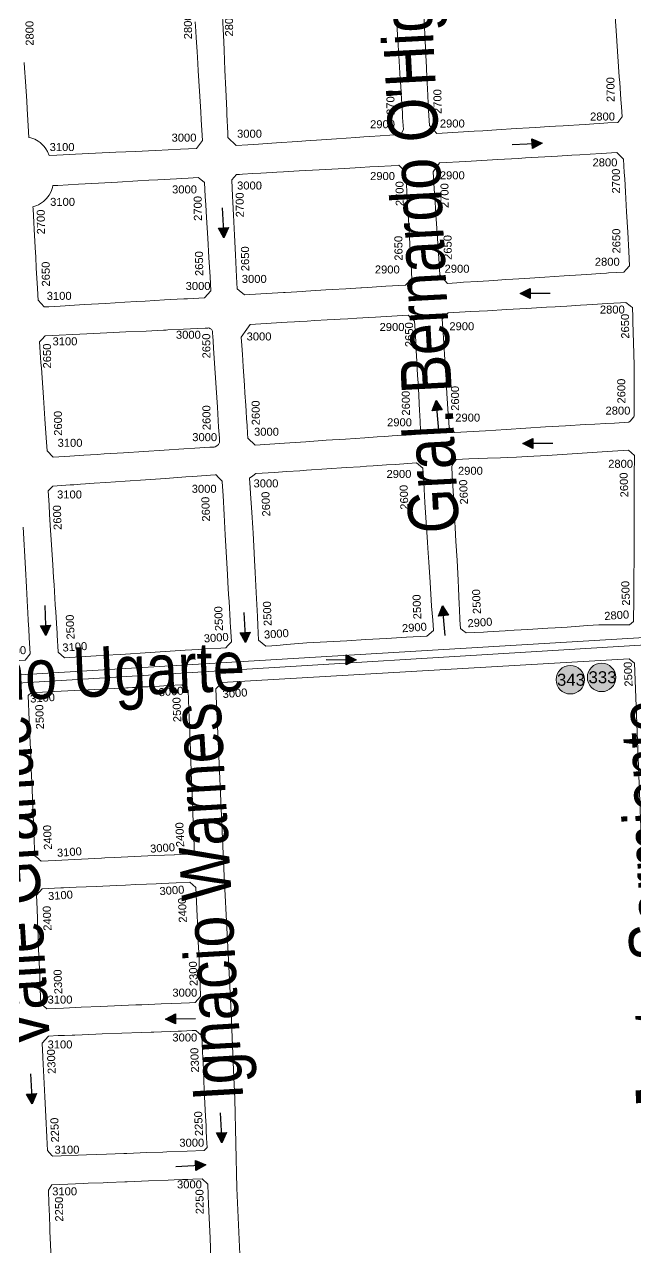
# Model space of a CAD drawing. Header units: millimetres. Extents: x 11558 to 23675, y 49449 to 61482.
# Drawn here: x 17943 to 18249, y 56063 to 56675 of the extents above; entities that cross this region are included whole.
import ezdxf

# ---------------------------------------------------------------- set-up
doc = ezdxf.new("R2010")
doc.units = ezdxf.units.MM
for name, color, linetype in [('0. plano base - nombres calles', 22, 'Continuous'), ('0. Plano Base - PLANO', 254, 'Continuous'), ('0. Plano base - sentido calles', 253, 'Continuous'), ('7. puesta en valor CC la lucila', 212, 'Continuous'), ('Linea 343 IDA', 55, 'Continuous'), ('Linea 343 REGRESO', 125, 'Continuous'), ('numeración', 7, 'Continuous')]:
    doc.layers.add(name, color=color, linetype=linetype)
doc.layers.add('Linea 707 - ex333 -', color=7, linetype='Continuous', true_color=0x616161)
doc.layers.get('7. puesta en valor CC la lucila').off()
doc.styles.get("Standard").update_dxf_attribs({"font": 'arial.ttf'})

# ---------------------------------------------------------------- blocks, each defined once
blk = doc.blocks.new('MANZANAS')
at = {"layer": '0. Plano Base - PLANO', "color": 0, "linetype": 'Continuous', "lineweight": 5}
for points in [[(5637211.96, 6179854.22), (5637217.12, 6179845.8), (5637222.51, 6179837.01), (5637227.88, 6179828.26), (5637229.38, 6179825.82), (5637233.84, 6179818.54), (5637235.72, 6179815.48), (5637238.37, 6179811.15), (5637238.33, 6179810.93), (5637237.69, 6179807.7), (5637233.44, 6179805.14), (5637229.92, 6179803.03), (5637227.47, 6179801.55), (5637223.67, 6179799.27), (5637221.19, 6179797.78), (5637216.34, 6179794.87), (5637214.28, 6179793.62), (5637211.02, 6179791.67), (5637208.29, 6179790.03), (5637202.43, 6179786.51), (5637199.74, 6179784.89), (5637194.16, 6179781.54), (5637185.63, 6179776.41), (5637179.84, 6179772.93), (5637176, 6179770.63), (5637160.1, 6179761.07), (5637155.78, 6179762.61), (5637154.88, 6179762.93), (5637152.38, 6179767.2), (5637151.09, 6179769.4), (5637145.5, 6179778.96), (5637142.83, 6179783.51), (5637140.19, 6179788.02), (5637137.1, 6179793.3), (5637135.15, 6179796.64), (5637131.84, 6179802.29), (5637130, 6179805.43), (5637125.8, 6179812.6)], [(5637115.81, 6179802.53), (5637121.16, 6179793.62), (5637126.61, 6179784.55), (5637131.29, 6179776.75), (5637133.07, 6179773.79), (5637136.46, 6179768.15), (5637140, 6179762.25), (5637141.2, 6179760.25), (5637144.3, 6179755.09), (5637144.32, 6179752.38), (5637139.62, 6179749.52), (5637135.51, 6179747.03), (5637131.03, 6179744.3), (5637128.43, 6179742.72), (5637124.98, 6179740.62), (5637116.71, 6179735.59), (5637108.25, 6179730.44), (5637105.53, 6179728.79), (5637100.11, 6179725.5), (5637091.1, 6179720.01), (5637081.44, 6179714.14), (5637078.87, 6179712.58), (5637073.88, 6179709.55), (5637068.33, 6179711.16), (5637068.17, 6179711.44), (5637067.22, 6179713.09), (5637062.55, 6179721.17), (5637061.55, 6179722.91), (5637056.32, 6179731.97), (5637051.48, 6179740.36), (5637046.44, 6179749.09), (5637044.37, 6179752.68), (5637041.21, 6179758.14), (5637037.89, 6179763.89)], [(5637027.15, 6179755.03), (5637029.63, 6179750.9), (5637031.3, 6179748.12), (5637034.84, 6179742.22), (5637037.96, 6179737.02), (5637039.83, 6179733.9), (5637045.09, 6179725.14), (5637050.36, 6179716.37), (5637052.44, 6179712.91), (5637057.82, 6179703.95), (5637056.93, 6179699.04), (5637049.99, 6179695.02), (5637039.35, 6179688.85), (5637036.11, 6179686.97), (5637030.68, 6179683.82), (5637021.99, 6179678.78), (5637013.19, 6179673.68), (5637004.56, 6179668.68), (5637002.01, 6179667.19), (5636996.54, 6179664.02), (5636993.14, 6179662.05), (5636991.6, 6179663.36), (5636990.22, 6179664.22), (5636988.96, 6179664.85), (5636988.01, 6179665.21), (5636986.24, 6179665.67), (5636985.05, 6179665.85), (5636983.03, 6179665.89), (5636981.02, 6179665.63), (5636980.04, 6179665.39), (5636977.05, 6179670.38), (5636972.64, 6179677.71), (5636970.72, 6179680.91), (5636965.62, 6179689.4), (5636962.23, 6179695.04), (5636960.72, 6179697.56)], [(5637067.35, 6179491.15), (5637077.9, 6179473.31), (5637082.64, 6179465.28), (5637087.74, 6179456.65), (5637089.12, 6179454.32), (5637091.13, 6179450.92), (5637093.37, 6179447.12), (5637095.43, 6179443.64), (5637099.63, 6179436.53), (5637098.91, 6179432.5), (5637089.94, 6179427.19)], [(5637248.37, 6179172.87), (5637244.89, 6179179.01), (5637241.5, 6179184.97), (5637239.91, 6179187.77), (5637238.45, 6179190.34), (5637237.99, 6179191.15), (5637236.02, 6179194.61), (5637234.65, 6179197.03), (5637231.39, 6179202.77), (5637231.65, 6179206.02), (5637238.54, 6179209.95), (5637245.23, 6179213.77), (5637247.39, 6179214.99), (5637253.92, 6179218.72), (5637255.97, 6179219.89), (5637263.36, 6179224.1), (5637264.42, 6179224.7), (5637273.6, 6179229.94), (5637282.09, 6179234.78), (5637284.79, 6179236.32), (5637288.45, 6179238.41), (5637290.77, 6179239.73), (5637292.9, 6179240.94), (5637296.86, 6179243.2), (5637297.53, 6179243.01), (5637299.93, 6179242.34), (5637300.61, 6179242.14), (5637303.25, 6179237.57), (5637303.42, 6179237.27), (5637305.57, 6179233.53), (5637309.11, 6179227.38), (5637314.03, 6179218.82), (5637319.06, 6179210.09)]]:
    blk.add_lwpolyline(points, dxfattribs=at)
for points in [[(5637203.25, 6179699.44), (5637199.33, 6179697.07), (5637193.9, 6179699.09), (5637191, 6179703.88), (5637185.76, 6179712.54), (5637180.63, 6179721.01), (5637178.43, 6179724.65), (5637176.37, 6179728.05), (5637175.34, 6179729.74), (5637170.24, 6179738.18), (5637167.22, 6179743.16), (5637167.71, 6179746.4), (5637167.77, 6179746.78), (5637168.06, 6179748.67), (5637179.36, 6179755.4), (5637183.85, 6179758.08), (5637193.07, 6179763.57), (5637201.8, 6179768.77), (5637204.97, 6179770.66), (5637210.37, 6179773.87), (5637213.31, 6179775.62), (5637218.72, 6179778.84), (5637224.89, 6179782.52), (5637228.41, 6179784.61), (5637232.83, 6179787.24), (5637237.53, 6179790.05), (5637244.26, 6179794.05), (5637248.76, 6179792.68), (5637252.17, 6179786.93), (5637253.75, 6179784.27), (5637257.11, 6179778.6), (5637262.21, 6179770.02), (5637267.39, 6179761.29), (5637272.37, 6179752.88), (5637275.99, 6179746.79), (5637275.31, 6179744.29), (5637274.88, 6179742.7), (5637268.33, 6179738.75), (5637267.39, 6179738.18), (5637264.81, 6179736.62), (5637259.06, 6179733.15), (5637249.32, 6179727.27), (5637241.06, 6179722.27), (5637232.41, 6179717.05), (5637227.28, 6179713.96), (5637224.3, 6179712.15), (5637219.19, 6179709.07), (5637217.03, 6179707.76), (5637214.53, 6179706.25), (5637212.36, 6179704.94), (5637206.2, 6179701.22)], [(5637119.03, 6179649.39), (5637111.89, 6179645.11), (5637108.59, 6179645.84), (5637107.37, 6179646.11), (5637104.28, 6179651.38), (5637098.74, 6179660.86), (5637093.76, 6179669.37), (5637088.69, 6179678.03), (5637085.39, 6179683.67), (5637083.87, 6179686.26), (5637079.76, 6179693.29), (5637080.66, 6179696.71), (5637081.93, 6179697.46), (5637083.31, 6179698.28), (5637087.68, 6179700.88), (5637091.13, 6179702.93), (5637093.64, 6179704.42), (5637096.29, 6179705.99), (5637097.99, 6179707), (5637100.91, 6179708.74), (5637107.65, 6179712.75), (5637116.22, 6179717.84), (5637124.43, 6179722.72), (5637127.24, 6179724.38), (5637133.9, 6179728.34), (5637137.97, 6179730.76), (5637141.58, 6179732.91), (5637147.2, 6179736.25), (5637150.57, 6179738.24), (5637155.01, 6179736.94), (5637158.35, 6179731.31), (5637160.06, 6179728.45), (5637163.58, 6179722.53), (5637168.64, 6179714.02), (5637170.77, 6179710.43), (5637171.53, 6179709.17), (5637173.79, 6179705.36), (5637175.07, 6179703.2), (5637177.08, 6179699.83), (5637178.86, 6179696.84), (5637182.51, 6179690.69), (5637181.63, 6179688.23), (5637181.41, 6179687.61), (5637181.04, 6179686.58), (5637172.57, 6179681.5), (5637170.63, 6179680.34), (5637164.8, 6179676.84), (5637162.14, 6179675.25), (5637162.07, 6179675.2), (5637161.84, 6179675.06), (5637155.53, 6179671.28), (5637149.66, 6179667.76), (5637146.82, 6179666.06), (5637138.32, 6179660.96), (5637137.06, 6179660.2), (5637129.42, 6179655.62), (5637128.73, 6179655.2)], [(5637250.1, 6179640.42), (5637236.86, 6179632.47), (5637233.24, 6179633.49), (5637230.54, 6179637.97), (5637229.73, 6179639.32), (5637224.42, 6179648.13), (5637219.34, 6179656.56), (5637218.86, 6179657.36), (5637214.27, 6179664.98), (5637208.77, 6179674.1), (5637205.24, 6179679.96), (5637206.37, 6179684.07), (5637216.15, 6179689.87), (5637223.37, 6179694.16), (5637231.47, 6179698.96), (5637240.11, 6179704.08), (5637248.7, 6179709.23), (5637252.39, 6179711.43), (5637254.75, 6179712.84), (5637257.41, 6179714.44), (5637263.36, 6179718), (5637266.09, 6179719.63), (5637268.52, 6179721.08), (5637274.77, 6179724.82), (5637280.57, 6179728.29), (5637282.85, 6179729.65), (5637285.39, 6179729.17), (5637285.78, 6179729.1), (5637286.9, 6179728.89), (5637289.23, 6179724.72), (5637290.4, 6179722.61), (5637295.5, 6179713.49), (5637300.96, 6179703.72), (5637304.54, 6179696.87), (5637306.33, 6179693.44), (5637307.32, 6179691.54), (5637309.5, 6179687.36), (5637312.7, 6179681.22), (5637312.6, 6179680.74), (5637311.98, 6179677.97), (5637311.81, 6179677.2), (5637305.54, 6179673.52), (5637301.85, 6179671.35), (5637297.11, 6179668.57), (5637292.95, 6179666.12), (5637284.51, 6179661.1), (5637275.92, 6179655.94), (5637267.35, 6179650.79), (5637259.02, 6179645.78)], [(5637027.86, 6179594.82), (5637025.91, 6179593.65), (5637021.62, 6179595.34), (5637020.36, 6179597.45), (5637020.23, 6179597.69), (5637018.56, 6179600.5), (5637013.44, 6179609.14), (5637010.55, 6179614.02), (5637009.49, 6179615.81), (5637008.23, 6179617.93), (5637003.54, 6179625.85), (5637001.8, 6179628.79), (5636998.32, 6179634.65), (5636997.83, 6179635.48), (5636999.25, 6179636.96), (5636999.87, 6179637.77), (5637000.43, 6179638.63), (5637001.29, 6179640.34), (5637001.51, 6179640.9), (5637001.98, 6179642.41), (5637002.31, 6179644.44), (5637002.32, 6179646.49), (5637002.03, 6179648.51), (5637001.77, 6179649.51), (5637003.86, 6179650.74), (5637012.82, 6179656.05), (5637021.42, 6179661.14), (5637029.59, 6179665.97), (5637038.36, 6179671.16), (5637043.14, 6179673.99), (5637047.06, 6179676.31), (5637054.96, 6179680.99), (5637057.01, 6179682.2), (5637060.07, 6179684.02), (5637064.34, 6179686.54), (5637064.92, 6179686.43), (5637068.27, 6179685.75), (5637070.05, 6179682.78), (5637071.87, 6179679.74), (5637074, 6179676.18), (5637075.61, 6179673.48), (5637077.21, 6179670.8), (5637082.59, 6179661.81), (5637087.5, 6179653.6), (5637092.47, 6179645.29), (5637096.1, 6179639.22), (5637094.91, 6179634.75), (5637089.95, 6179631.8), (5637087.5, 6179630.33), (5637086.03, 6179629.46), (5637080.22, 6179626), (5637077.7, 6179624.5), (5637069.4, 6179619.55), (5637065.58, 6179617.28), (5637060.59, 6179614.31), (5637052.21, 6179609.32), (5637043.19, 6179603.94), (5637038.96, 6179601.43), (5637034.87, 6179598.99), (5637032.8, 6179597.76), (5637032.74, 6179597.73)], [(5637163.89, 6179588.66), (5637151.33, 6179581.04), (5637146.55, 6179582.33), (5637145.32, 6179584.35), (5637143.18, 6179587.87), (5637141.41, 6179590.79), (5637139.48, 6179593.97), (5637138.05, 6179596.32), (5637134.68, 6179601.87), (5637132.84, 6179604.91), (5637127.86, 6179613.09), (5637124.78, 6179618.17), (5637122.36, 6179622.15), (5637120.23, 6179625.66), (5637120.91, 6179630.51), (5637121.33, 6179633.43), (5637137.21, 6179642.88), (5637140.33, 6179644.75), (5637142.61, 6179646.1), (5637145.74, 6179647.96), (5637149.03, 6179649.92), (5637154.41, 6179653.13), (5637157.7, 6179655.09), (5637159.92, 6179656.41), (5637163.29, 6179658.41), (5637167.14, 6179660.71), (5637169.68, 6179662.22), (5637172.36, 6179663.82), (5637175.13, 6179665.47), (5637189.23, 6179673.87), (5637191.32, 6179673.28), (5637193.45, 6179672.69), (5637196.9, 6179666.86), (5637201.09, 6179659.77), (5637202.18, 6179657.93), (5637203.82, 6179655.15), (5637207.28, 6179649.31), (5637209.17, 6179646.11), (5637210.6, 6179643.69), (5637212.37, 6179640.69), (5637216.34, 6179633.99), (5637217.34, 6179632.29), (5637221.03, 6179626.06), (5637220.62, 6179624.94), (5637219.76, 6179622.55), (5637218.2, 6179621.61), (5637215.93, 6179620.23), (5637212.32, 6179618.04), (5637209.88, 6179616.56), (5637206.84, 6179614.71), (5637206.74, 6179614.66), (5637203.57, 6179612.73), (5637198.22, 6179609.48), (5637190.01, 6179604.51), (5637181.64, 6179599.43), (5637172.91, 6179594.13)], [(5637295.57, 6179550.61), (5637288.06, 6179546.31), (5637285.95, 6179546.65), (5637284.56, 6179546.87), (5637282.41, 6179550.56), (5637279.67, 6179555.28), (5637278.53, 6179557.25), (5637274.37, 6179564.4), (5637272.39, 6179567.81), (5637267.43, 6179576.26), (5637262.47, 6179584.67), (5637260.87, 6179587.35), (5637258.94, 6179590.59), (5637258.92, 6179590.62), (5637257.74, 6179592.6), (5637257.23, 6179593.46), (5637253.9, 6179599.05), (5637252.26, 6179601.8), (5637246.99, 6179610.64), (5637245.78, 6179612.7), (5637243.27, 6179616.96), (5637243.43, 6179618.34), (5637243.74, 6179620.92), (5637249.21, 6179624.03), (5637257.33, 6179628.65), (5637262.95, 6179631.84), (5637266.02, 6179633.59), (5637269.92, 6179635.81), (5637274.56, 6179638.57), (5637283.2, 6179643.74), (5637291.76, 6179648.86), (5637300.25, 6179654), (5637308.92, 6179659.24), (5637318.07, 6179664.78), (5637321.85, 6179663.66), (5637326.56, 6179654.54), (5637331.08, 6179645.79), (5637332.47, 6179643.1), (5637335.55, 6179637.15), (5637337.06, 6179634.22), (5637340.2, 6179628.13), (5637341.87, 6179624.9), (5637344.72, 6179619.35), (5637345.99, 6179616.89), (5637349.35, 6179610.35), (5637350.75, 6179607.63), (5637351.76, 6179605.67), (5637352.92, 6179603.41), (5637354.76, 6179599.83), (5637359.72, 6179589.93), (5637358.73, 6179587.39), (5637358.34, 6179587.19), (5637356.67, 6179586.34), (5637351.49, 6179583.71), (5637349.14, 6179582.53), (5637345.08, 6179580.47), (5637340.3, 6179577.52), (5637331.61, 6179572.16), (5637326.47, 6179569.04), (5637323.27, 6179567.13), (5637314.7, 6179562), (5637305.98, 6179556.79), (5637304.92, 6179556.16), (5637297.38, 6179551.65)], [(5637071.66, 6179533.42), (5637064.44, 6179529.07), (5637060.33, 6179530.48), (5637056.94, 6179536.03), (5637051.97, 6179544.19), (5637046.38, 6179553.36), (5637041.28, 6179561.74), (5637038.7, 6179565.98), (5637037.37, 6179568.15), (5637036.02, 6179570.36), (5637031.88, 6179577.17), (5637032.29, 6179578.66), (5637032.94, 6179581.06), (5637050.98, 6179591.55), (5637059.67, 6179596.6), (5637067.83, 6179601.35), (5637076.66, 6179606.47), (5637084.17, 6179610.84), (5637085.3, 6179611.5), (5637086.11, 6179611.97), (5637092.75, 6179615.83), (5637095.87, 6179617.64), (5637102.25, 6179621.35), (5637102.62, 6179621.57), (5637103.37, 6179622.02), (5637103.76, 6179622.26), (5637104.32, 6179622.32), (5637104.8, 6179622.27), (5637105.16, 6179622.23), (5637105.48, 6179622.11), (5637105.79, 6179621.95), (5637106.16, 6179621.65), (5637106.36, 6179621.41), (5637106.77, 6179620.62), (5637107.3, 6179619.74), (5637110.37, 6179614.65), (5637110.5, 6179614.45), (5637115.67, 6179605.88), (5637118.2, 6179601.69), (5637120.75, 6179597.46), (5637125.78, 6179589.13), (5637130.99, 6179580.51), (5637132.84, 6179577.43), (5637133.85, 6179575.76), (5637134.97, 6179573.91), (5637134.89, 6179572.85), (5637134.52, 6179571.86), (5637133.9, 6179571.01), (5637133.51, 6179570.65), (5637132.83, 6179570.24), (5637131.69, 6179569.56), (5637125.28, 6179565.7), (5637120.52, 6179562.83), (5637112.08, 6179557.75), (5637103.42, 6179552.54), (5637094.69, 6179547.28), (5637086.44, 6179542.32), (5637083.39, 6179540.48), (5637077.7, 6179537.06)], [(5637204.91, 6179495.74), (5637202.47, 6179494.21), (5637197.77, 6179495.19), (5637194.1, 6179501.48), (5637191.83, 6179505.38), (5637185.74, 6179515.84), (5637180.73, 6179524.43), (5637177.56, 6179529.88), (5637175.83, 6179532.83), (5637174.08, 6179535.84), (5637170.77, 6179541.44), (5637169.33, 6179543.81), (5637165.38, 6179550.26), (5637160.41, 6179558.4), (5637158.89, 6179560.88), (5637156.34, 6179565.06), (5637157.29, 6179566.83), (5637158.17, 6179568.49), (5637158.28, 6179568.55), (5637166.04, 6179573.26), (5637171.47, 6179576.55), (5637176.97, 6179579.89), (5637179.92, 6179581.67), (5637188.54, 6179586.9), (5637197.05, 6179592.06), (5637202.78, 6179595.53), (5637205.49, 6179597.18), (5637208.4, 6179598.94), (5637214.17, 6179602.44), (5637217.83, 6179604.66), (5637227.03, 6179610.24), (5637231.01, 6179609.31), (5637234.69, 6179603.19), (5637239.84, 6179594.63), (5637245.05, 6179585.99), (5637250.08, 6179577.63), (5637251.62, 6179575.07), (5637255.26, 6179569.03), (5637260.45, 6179560.41), (5637262.05, 6179557.75), (5637265.02, 6179552.82), (5637266.66, 6179550.13), (5637270.4, 6179544.2), (5637273.11, 6179539.91), (5637273.17, 6179539.82), (5637271.48, 6179535.82), (5637262.65, 6179530.56), (5637260.58, 6179529.33), (5637254.04, 6179525.43), (5637245.23, 6179520.19), (5637237, 6179515.28), (5637228.39, 6179510.17), (5637219.83, 6179505.08), (5637211.22, 6179499.69), (5637207.09, 6179497.11)], [(5637506.24, 6179281.52), (5637349.55, 6179191.89), (5637345.66, 6179193.1), (5637314.43, 6179247.1), (5637292.93, 6179286.28), (5637285.86, 6179298.61), (5637273.61, 6179319.95), (5637271.47, 6179323.68), (5637256.5, 6179349.17), (5637236.91, 6179382.53), (5637190.11, 6179463.77), (5637191.28, 6179468.04), (5637366.37, 6179572.37), (5637369.73, 6179571.55), (5637468.05, 6179398.92), (5637492.09, 6179356.39), (5637525.14, 6179297.57), (5637523.9, 6179291.62)], [(5637115.86, 6179442.67), (5637115.82, 6179442.65), (5637111.76, 6179443.75), (5637111.65, 6179443.94), (5637107.32, 6179451.12), (5637106.63, 6179452.27), (5637105.73, 6179453.75), (5637101.31, 6179461.08), (5637099.51, 6179464.06), (5637094.37, 6179472.61), (5637092.4, 6179475.86), (5637089.18, 6179481.22), (5637084.02, 6179489.78), (5637078.93, 6179498.22), (5637076.05, 6179503), (5637073.77, 6179506.79), (5637070.07, 6179512.93), (5637071.1, 6179516.19), (5637078.41, 6179520.66), (5637078.56, 6179520.75), (5637079.96, 6179521.6), (5637082.82, 6179523.35), (5637085.07, 6179524.72), (5637088.7, 6179526.94), (5637093.65, 6179529.97), (5637101.96, 6179535.04), (5637110.59, 6179540.31), (5637119.2, 6179545.56), (5637127.83, 6179550.84), (5637130.77, 6179552.63), (5637140.43, 6179558.53), (5637140.82, 6179558.76), (5637142.28, 6179558.31), (5637142.55, 6179558.22), (5637144.99, 6179557.46), (5637145.23, 6179557.05), (5637148.65, 6179551.29), (5637153.59, 6179542.97), (5637157.03, 6179537.17), (5637158.71, 6179534.34), (5637168.88, 6179517.2), (5637170.83, 6179513.9), (5637173.95, 6179508.66), (5637175.78, 6179505.57), (5637180.7, 6179497.29), (5637181.05, 6179496.7), (5637182.24, 6179494.69), (5637186.1, 6179488.18), (5637185.34, 6179485.67), (5637184.93, 6179484.31), (5637182.78, 6179483.01), (5637176.13, 6179479), (5637173.32, 6179477.31), (5637167.56, 6179473.84), (5637150.38, 6179463.48), (5637141.99, 6179458.42), (5637139.87, 6179457.15), (5637133.35, 6179453.22), (5637133, 6179453), (5637129.35, 6179450.8)], [(5637158.36, 6179350.68), (5637152.25, 6179347.12), (5637150.9, 6179347.43), (5637150.73, 6179347.48), (5637148.31, 6179348.03), (5637146.67, 6179350.89), (5637144.53, 6179354.62), (5637142.75, 6179357.72), (5637141.69, 6179359.57), (5637139.99, 6179362.53), (5637138.37, 6179365.35), (5637136.68, 6179368.29), (5637131.61, 6179377.12), (5637126.76, 6179385.58), (5637121.8, 6179394.2), (5637116.77, 6179402.96), (5637114.49, 6179406.94), (5637108.39, 6179417.57), (5637109.12, 6179419.45), (5637116.42, 6179423.75), (5637124.98, 6179428.79), (5637127.69, 6179430.39), (5637131.22, 6179432.47), (5637133.73, 6179433.95), (5637134.19, 6179434.22), (5637136.52, 6179435.59), (5637139.57, 6179437.39), (5637141.78, 6179438.69), (5637142.2, 6179438.93), (5637150.13, 6179443.61), (5637150.95, 6179444.09), (5637152.78, 6179445.16), (5637153.59, 6179445.64), (5637156.99, 6179447.65), (5637159.52, 6179449.14), (5637164.5, 6179452.07), (5637168.13, 6179454.21), (5637174.03, 6179457.68), (5637178.21, 6179456.6), (5637185.07, 6179444.54), (5637186.61, 6179441.83), (5637190.81, 6179434.44), (5637195.64, 6179425.94), (5637200.6, 6179417.23), (5637205.58, 6179408.47), (5637207.84, 6179404.49), (5637208.9, 6179402.63), (5637210.29, 6179400.18), (5637212.09, 6179397.02), (5637213.46, 6179394.61), (5637216.34, 6179389.55), (5637218.21, 6179386.25), (5637217.94, 6179385.34), (5637209.89, 6179380.65), (5637209.77, 6179380.58), (5637201.46, 6179375.75), (5637192.56, 6179370.57), (5637184.14, 6179365.68), (5637179.83, 6179363.17), (5637178.43, 6179362.35), (5637175.53, 6179360.67), (5637166.91, 6179355.65)], [(5637196.14, 6179287.11), (5637188.8, 6179282.91), (5637188.12, 6179283.06), (5637187.37, 6179283.23), (5637185.89, 6179283.56), (5637185, 6179283.76), (5637181.47, 6179289.93), (5637179.5, 6179293.39), (5637178.56, 6179295.05), (5637176.37, 6179298.87), (5637171.51, 6179307.39), (5637168.21, 6179313.19), (5637166.47, 6179316.23), (5637165.06, 6179318.7), (5637164, 6179320.57), (5637161.54, 6179324.87), (5637158.09, 6179330.93), (5637159.2, 6179335.09), (5637167.27, 6179339.75), (5637168.31, 6179340.35), (5637173.88, 6179343.56), (5637182.53, 6179348.56), (5637191.33, 6179353.64), (5637195.16, 6179355.85), (5637199.72, 6179358.48), (5637204.27, 6179361.11), (5637208.56, 6179363.59), (5637210.82, 6179364.9), (5637217.14, 6179368.55), (5637223.03, 6179371.95), (5637227.04, 6179371), (5637234.17, 6179358.62), (5637235.64, 6179356.06), (5637240.6, 6179347.44), (5637243.33, 6179342.72), (5637245.58, 6179338.81), (5637246.65, 6179336.94), (5637248.83, 6179333.16), (5637254.22, 6179323.8), (5637253.2, 6179319.83), (5637250.69, 6179318.39), (5637247.1, 6179316.33), (5637238.4, 6179311.34), (5637230.01, 6179306.53), (5637229.79, 6179306.41), (5637227.48, 6179305.09), (5637221.14, 6179301.45), (5637212.26, 6179296.36), (5637203.68, 6179291.44), (5637201.22, 6179290.02)], [(5637240.16, 6179227.18), (5637225.52, 6179218.85), (5637224.93, 6179219.05), (5637221.81, 6179220.09), (5637218.44, 6179225.86), (5637213.19, 6179234.84), (5637208.22, 6179243.35), (5637203.18, 6179251.96), (5637201.66, 6179254.57), (5637198.26, 6179260.37), (5637198.08, 6179260.68), (5637194.62, 6179266.6), (5637195.82, 6179271.16), (5637200.14, 6179273.62), (5637202.84, 6179275.15), (5637206.22, 6179277.07), (5637207.33, 6179277.71), (5637210.48, 6179279.49), (5637213.18, 6179281.03), (5637216.41, 6179282.86), (5637219.22, 6179284.46), (5637227.74, 6179289.3), (5637236.34, 6179294.19), (5637240.45, 6179296.52), (5637241.67, 6179297.22), (5637245.05, 6179299.14), (5637248.72, 6179301.22), (5637252.24, 6179303.23), (5637253.64, 6179304.02), (5637258.4, 6179306.72), (5637258.95, 6179307.03), (5637259.97, 6179307.61), (5637263.78, 6179306.6), (5637267.61, 6179300), (5637267.91, 6179299.48), (5637270.61, 6179294.83), (5637272.46, 6179291.65), (5637277.45, 6179283.06), (5637282.4, 6179274.55), (5637284.01, 6179271.78), (5637286.41, 6179267.66), (5637287.6, 6179265.59), (5637289.5, 6179262.33), (5637291.86, 6179258.28), (5637291.34, 6179256.3), (5637283.83, 6179252.03), (5637275.08, 6179247.05), (5637273.31, 6179246.04), (5637266.41, 6179242.12), (5637257.66, 6179237.14), (5637256.31, 6179236.37), (5637248.83, 6179232.11)]]:
    blk.add_lwpolyline(points, close=True, dxfattribs=at)
blk = doc.blocks.new('343 vuelta')
at = {"layer": 'Linea 343 REGRESO', "lineweight": 211, "true_color": 0xededed}
h = blk.add_hatch(color=7, dxfattribs=at)
h.dxf.hatch_style = 1
edge = h.paths.add_edge_path()
edge.add_arc((0, 0), 7.11, 0, 360)
at = {"layer": 'Linea 343 REGRESO', "lineweight": 9}
blk.add_circle((0, 0), 7.11, dxfattribs=at)
at = {"layer": 'Linea 343 REGRESO', "lineweight": 211, "insert": (-6.65, 3), "char_height": 6, "attachment_point": 1}
blk.add_mtext_dynamic_manual_height_columns('343', width=15.8095, gutter_width=12.5, heights=[0], dxfattribs=at)
blk = doc.blocks.new('333')
at = {"layer": 'Linea 707 - ex333 -', "lineweight": 211, "true_color": 0xededed}
h = blk.add_hatch(color=7, dxfattribs=at)
h.dxf.hatch_style = 1
edge = h.paths.add_edge_path()
edge.add_arc((0, 0), 7.11, 0, 360)
at = {"layer": 'Linea 707 - ex333 -', "lineweight": 9}
blk.add_circle((0, 0), 7.11, dxfattribs=at)
at = {"layer": 'Linea 707 - ex333 -', "lineweight": 211, "insert": (-6.52, 3.09), "char_height": 6, "attachment_point": 1}
blk.add_mtext_dynamic_manual_height_columns('333', width=8.9102, gutter_width=12.5, heights=[0], dxfattribs=at)

msp = doc.modelspace()

# ---------------------------------------------------------------- hatches: boundary and pattern name
at = {"layer": '0. Plano base - sentido calles', "linetype": 'Continuous', "lineweight": 25, "ltscale": 2, "true_color": 0x1a1a1a}
h = msp.add_hatch(color=250, dxfattribs=at)
h.dxf.hatch_style = 1
h.paths.add_polyline_path([(18202.15, 56615.3), (18197.04, 56617.58), (18197.15, 56615.09)])
h.paths.add_polyline_path([(18202.15, 56615.3), (18197.15, 56615.09), (18197.26, 56612.59)])
h = msp.add_hatch(color=250, dxfattribs=at)
h.dxf.hatch_style = 1
h.paths.add_polyline_path([(18043.19, 56568.02), (18045.4, 56573.15), (18042.91, 56573.01)])
h.paths.add_polyline_path([(18043.19, 56568.02), (18042.91, 56573.01), (18040.41, 56572.87)])
h = msp.add_hatch(color=250, dxfattribs=at)
h.dxf.hatch_style = 1
h.paths.add_polyline_path([(18191.21, 56540.13), (18196.22, 56537.64), (18196.21, 56540.14)])
h.paths.add_polyline_path([(18191.21, 56540.13), (18196.21, 56540.14), (18196.21, 56542.64)])
h = msp.add_hatch(color=250, dxfattribs=at)
h.dxf.hatch_style = 1
h.paths.add_polyline_path([(18149.29, 56486.7), (18147.21, 56481.52), (18149.71, 56481.72)])
h.paths.add_polyline_path([(18149.29, 56486.7), (18149.71, 56481.72), (18152.2, 56481.93)])
h = msp.add_hatch(color=250, dxfattribs=at)
h.dxf.hatch_style = 1
h.paths.add_polyline_path([(18192.58, 56465.16), (18197.58, 56462.67), (18197.58, 56465.17)])
h.paths.add_polyline_path([(18192.58, 56465.16), (18197.58, 56465.17), (18197.57, 56467.67)])
h = msp.add_hatch(color=250, dxfattribs=at)
h.dxf.hatch_style = 1
h.paths.add_polyline_path([(18152.43, 56384.04), (18150.35, 56378.85), (18152.84, 56379.05)])
h.paths.add_polyline_path([(18152.43, 56384.04), (18152.84, 56379.05), (18155.34, 56379.26)])
h = msp.add_hatch(color=250, dxfattribs=at)
h.dxf.hatch_style = 1
h.paths.add_polyline_path([(17954.25, 56369.18), (17956.54, 56374.28), (17954.05, 56374.18)])
h.paths.add_polyline_path([(17954.25, 56369.18), (17954.05, 56374.18), (17951.55, 56374.08)])
h = msp.add_hatch(color=250, dxfattribs=at)
h.dxf.hatch_style = 1
h.paths.add_polyline_path([(18054, 56365.68), (18056.21, 56370.81), (18053.71, 56370.67)])
h.paths.add_polyline_path([(18054, 56365.68), (18053.71, 56370.67), (18051.22, 56370.53)])
h = msp.add_hatch(color=250, dxfattribs=at)
h.dxf.hatch_style = 1
h.paths.add_polyline_path([(18109.26, 56356.98), (18104.29, 56359.54), (18104.26, 56357.04)])
h.paths.add_polyline_path([(18109.26, 56356.98), (18104.26, 56357.04), (18104.23, 56354.54)])
h = msp.add_hatch(color=250, dxfattribs=at)
h.dxf.hatch_style = 1
h.paths.add_polyline_path([(18013.92, 56177.38), (18018.95, 56174.94), (18018.92, 56177.44)])
h.paths.add_polyline_path([(18013.92, 56177.38), (18018.92, 56177.44), (18018.89, 56179.94)])
h = msp.add_hatch(color=250, dxfattribs=at)
h.dxf.hatch_style = 1
h.paths.add_polyline_path([(17947.33, 56135.06), (17949.54, 56140.19), (17947.04, 56140.05)])
h.paths.add_polyline_path([(17947.33, 56135.06), (17947.04, 56140.05), (17944.55, 56139.91)])
h = msp.add_hatch(color=250, dxfattribs=at)
h.dxf.hatch_style = 1
h.paths.add_polyline_path([(18042.16, 56115.59), (18044.37, 56120.72), (18041.87, 56120.58)])
h.paths.add_polyline_path([(18042.16, 56115.59), (18041.87, 56120.58), (18039.38, 56120.44)])
h = msp.add_hatch(color=250, dxfattribs=at)
h.dxf.hatch_style = 1
h.paths.add_polyline_path([(18034.04, 56104.55), (18028.9, 56106.75), (18029.05, 56104.25)])
h.paths.add_polyline_path([(18034.04, 56104.55), (18029.05, 56104.25), (18029.2, 56101.76)])

# ---------------------------------------------------------------- linework, layer by layer
at = {"layer": '0. Plano base - sentido calles', "color": 250, "linetype": 'Continuous', "lineweight": 25, "ltscale": 2, "true_color": 0x1a1a1a}
for points in [[(18187.16, 56614.65), (18202.15, 56615.3), (18197.26, 56612.59), (18197.04, 56617.58), (18202.15, 56615.3)], [(18042.34, 56583), (18043.19, 56568.02), (18040.41, 56572.87), (18045.4, 56573.15), (18043.19, 56568.02)], [(18206.21, 56540.15), (18191.21, 56540.13), (18196.21, 56542.64), (18196.22, 56537.64), (18191.21, 56540.13)], [(18150.53, 56471.76), (18149.29, 56486.7), (18152.2, 56481.93), (18147.21, 56481.52), (18149.29, 56486.7)], [(18207.58, 56465.18), (18192.58, 56465.16), (18197.57, 56467.67), (18197.58, 56462.67), (18192.58, 56465.16)], [(17953.64, 56384.17), (17954.25, 56369.18), (17951.55, 56374.08), (17956.54, 56374.28), (17954.25, 56369.18)], [(18153.67, 56369.09), (18152.43, 56384.04), (18155.34, 56379.26), (18150.35, 56378.85), (18152.43, 56384.04)], [(18053.15, 56380.65), (18054, 56365.68), (18051.22, 56370.53), (18056.21, 56370.81), (18054, 56365.68)], [(18094.26, 56357.17), (18109.26, 56356.98), (18104.23, 56354.54), (18104.29, 56359.54), (18109.26, 56356.98)], [(18028.92, 56177.55), (18013.92, 56177.38), (18018.89, 56179.94), (18018.95, 56174.94), (18013.92, 56177.38)], [(17946.48, 56150.03), (17947.33, 56135.06), (17944.55, 56139.91), (17949.54, 56140.19), (17947.33, 56135.06)], [(18041.3, 56130.56), (18042.16, 56115.59), (18039.38, 56120.44), (18044.37, 56120.72), (18042.16, 56115.59)], [(18019.07, 56103.65), (18034.04, 56104.55), (18029.2, 56101.76), (18028.9, 56106.75), (18034.04, 56104.55)]]:
    msp.add_lwpolyline(points, dxfattribs=at)
at = {"layer": 'Linea 343 REGRESO', "lineweight": 15}
msp.add_lwpolyline([(16287.92, 56103.84), (16771.98, 56121.61), (16761.96, 56281.7), (17448.36, 56316.8), (17462.61, 56328.48), (17578.09, 56335.73), (17581.41, 56335.88), (17592.8, 56328.69), (18286.75, 56370.14), (18659.96, 56393.73), (19435.92, 56411.65)], dxfattribs=at)
at = {"layer": 'Linea 707 - ex333 -', "lineweight": 15}
msp.add_lwpolyline([(16284.29, 56100.61), (16770.05, 56119.2), (16760.03, 56280.13), (16997.87, 56292.34), (17450.19, 56314.17), (17463.24, 56326.71), (17579.43, 56333.65), (17590.18, 56323.96), (18660.8, 56389.35), (19818.33, 56415.39), (19818.57, 56423.01), (19823.49, 56515.98), (19823.68, 56531.64), (19826.62, 56627.64), (19827.39, 56634.83), (20644.2, 56655.52), (20646.56, 56583.71), (20756.8, 56585.61), (20728.72, 56449.14), (20749.52, 56449.55)], dxfattribs=at)

# ---------------------------------------------------------------- block references
at = {"layer": '0. Plano Base - PLANO', "color": 28, "lineweight": 5, "true_color": 0x0d0d0d, "rotation": 332.5463477508169}
msp.add_blockref('MANZANAS', (-7833237.48, -2828296.13), dxfattribs=at)
at = {"layer": '7. puesta en valor CC la lucila', "color": 250, "lineweight": 30, "rotation": 332.5463477508169}
msp.add_blockref('MANZANAS', (-7833237.48, -2828296.13), dxfattribs=at)
at = {"layer": 'Linea 343 IDA', "lineweight": 15}
msp.add_blockref('343 vuelta', (18216.22, 56347.04), dxfattribs=at)
at = {"layer": 'Linea 707 - ex333 -', "lineweight": 15}
msp.add_blockref('333', (18231.86, 56348.22), dxfattribs=at)

# ---------------------------------------------------------------- texts
at = {"layer": '0. plano base - nombres calles', "color": 250, "lineweight": 15, "true_color": 0x1a1a1a, "char_height": 25, "attachment_point": 1}
for s, insert, rotation in [("{\\fArial Narrow|b0|i0|c0|p34;Gral. Bernardo O'Higgins}", (18135.74, 56419.61), 92.99356), ('{\\fArial Narrow|b0|i0|c0|p34;Gob. Marcelino Ugarte}', (17765.11, 56354.95), 2.3209), ('{\\fArial Narrow|b0|i0|c0|p34;Ignacio Warnes}', (18027.91, 56135.98), 93.30658), ('{\\fArial Narrow|b0|i0|c0|p34;Fray Justo Sarmiento}', (18252.19, 56064.39), 92.47275), ('{\\fArial Narrow|b0|i0|c0|p34;Valle Grande}', (17931.45, 56161.88), 93.53732)]:
    msp.add_mtext_dynamic_manual_height_columns(s, width=329.255, gutter_width=12.5, heights=[0], dxfattribs=dict(at, insert=insert, rotation=rotation))
at = {"layer": 'numeración', "color": 251, "true_color": 0x606162, "char_height": 4, "attachment_point": 1}
for s, insert, rotation in [('2800', (17944.09, 56664.03), 90.49835), ('2800', (18023.23, 56667.26), 90.49835), ('2800', (18043.76, 56668.64), 90.49835), ('2700', (18234.37, 56635.89), 90.49835), ('2700', (18124.42, 56629.41), 90.49835), ('2700', (18147.92, 56629.88), 90.49835), ('2700', (18237.1, 56590.14), 90.49835), ('2700', (18049.11, 56578.24), 90.49835), ('2700', (18129, 56583.85), 90.49835), ('2700', (18151.45, 56582.85), 90.49835), ('2700', (18028.15, 56576.46), 90.49835), ('2700', (17949.72, 56569.69), 90.49835), ('2650', (18237.29, 56560.18), 90.49835), ('2650', (18128.41, 56556.55), 90.49835), ('2650', (18153.01, 56556.95), 90.49835), ('2650', (18028.81, 56548.89), 90.49835), ('2650', (18051.79, 56551.31), 90.49835), ('2650', (17952.19, 56543.65), 90.49835), ('2650', (18241.66, 56517.56), 90.49835), ('2650', (18133.75, 56513.35), 90.49835), ('2650', (18032.42, 56507.7), 90.49835), ('2650', (17952.83, 56502.68), 90.49835), ('2600', (18156.7, 56481.5), 90.49835), ('2600', (18239.77, 56485.13), 90.49835), ('2600', (18057.09, 56474.25), 90.49835), ('2600', (18132.1, 56479.09), 90.49835), ('2600', (17958.29, 56469.01), 90.49835), ('2600', (18032.49, 56471.83), 90.49835), ('2600', (18241.29, 56438.16), 92.20176), ('2600', (18131.37, 56431.98), 92.20176), ('2600', (18161.13, 56434.61), 92.20176), ('2600', (18032.29, 56426.06), 92.20176), ('2600', (18062.34, 56428.59), 92.20176), ('2600', (17958.11, 56421.88), 92.20176), ('2500', (18242.1, 56383.98), 92.20176), ('2500', (18137.83, 56377.2), 92.20176), ('2500', (18167.59, 56379.83), 92.20176), ('2500', (18038.75, 56371.28), 92.20176), ('2500', (18063.05, 56373.81), 92.20176), ('2500', (17964.57, 56367.11), 92.20176), ('2900', (18164.72, 56377.25), 4.02744), ('2800', (18233.07, 56380.89), 4.02744), ('3000', (18032.96, 56369.66), 4.02744), ('3000', (18063.01, 56371.57), 4.02744), ('2900', (18131.99, 56374.77), 4.02744), ('3100', (17931.77, 56363.07), 4.02744), ('3100', (17962.31, 56365.08), 4.02744), ('2500', (18243.36, 56343.55), 92.20176), ('3100', (17946.15, 56339.56), 4.02744), ('3000', (18010.38, 56342.76), 4.02744), ('3000', (18042.34, 56341.89), 4.02744), ('2500', (17949.3, 56322.16), 92.20176), ('2500', (18017.88, 56325.79), 92.20176), ('2400', (17953.24, 56261.92), 92.20176), ('2400', (18019.34, 56263.28), 92.20176), ('3100', (17959.59, 56262.48), 4.02744), ('3000', (18006.15, 56264.53), 4.02744), ('3100', (17955.13, 56240.84), 4.02744), ('3000', (18010.82, 56243.31), 4.02744), ('2400', (18020.65, 56225.54), 92.20176), ('2400', (17953.04, 56221.48), 92.20176), ('2300', (18026.07, 56193.79), 92.20176), ('2300', (17958.46, 56189.73), 92.20176), ('2300', (17955.14, 56149.88), 92.20176), ('2300', (18026.78, 56150.57), 92.20176), ('2250', (17956.85, 56115.6), 92.20176), ('2250', (18028.72, 56118.81), 92.20176), ('2250', (18029.07, 56079.8), 90.62034), ('2250', (17958.85, 56076.11), 90.62034)]:
    msp.add_mtext_dynamic_manual_height_columns(s, width=16.0314, gutter_width=12.5, heights=[0], dxfattribs=dict(at, insert=insert, rotation=rotation))
for s, insert in [('2900', (18151.05, 56627.16)), ('2800', (18226.11, 56630.65)), ('3000', (18049.73, 56622.06)), ('2900', (18116.19, 56626.79)), ('3100', (17956.07, 56615.39)), ('3000', (18017, 56620.1)), ('2800', (18227.33, 56607.72)), ('2900', (18116.19, 56600.89)), ('2900', (18151.05, 56601.26)), ('3000', (18017.25, 56594.2)), ('3000', (18049.73, 56596.16)), ('3100', (17956.32, 56587.98)), ('2900', (18118.56, 56554.18)), ('2900', (18153.42, 56554.55)), ('2800', (18228.48, 56558.04)), ('3000', (18052.1, 56549.46)), ('3000', (18024.03, 56545.94)), ('3100', (17954.62, 56540.99)), ('2800', (18231.01, 56534.13)), ('2900', (18120.94, 56525.42)), ('2900', (18155.8, 56525.79)), ('3100', (17957.51, 56518.25)), ('3000', (18019.17, 56521.54)), ('3000', (18054.48, 56520.7)), ('2900', (18158.75, 56480.12)), ('2800', (18233.82, 56483.61)), ('2900', (18124.67, 56477.77)), ('3000', (18027.33, 56470.34)), ('3000', (18058.21, 56473.04)), ('3100', (17960.05, 56467.51)), ('2800', (18235.16, 56457.02)), ('2900', (18124.4, 56451.94)), ('2900', (18160.1, 56453.53)), ('3000', (18027.07, 56444.52)), ('3000', (18057.94, 56447.22)), ('3100', (17959.78, 56441.68)), ('3100', (17955.03, 56189.14)), ('3000', (18017.4, 56192.61)), ('3000', (18017.4, 56170.18)), ('3100', (17955.03, 56166.71)), ('3100', (17958.51, 56114.1)), ('3000', (18020.88, 56117.57)), ('3000', (18019.72, 56096.73)), ('3100', (17957.35, 56093.26))]:
    msp.add_mtext_dynamic_manual_height_columns(s, width=16.0314, gutter_width=12.5, heights=[0], dxfattribs=dict(at, insert=insert))

doc.saveas('drawing.dxf')
